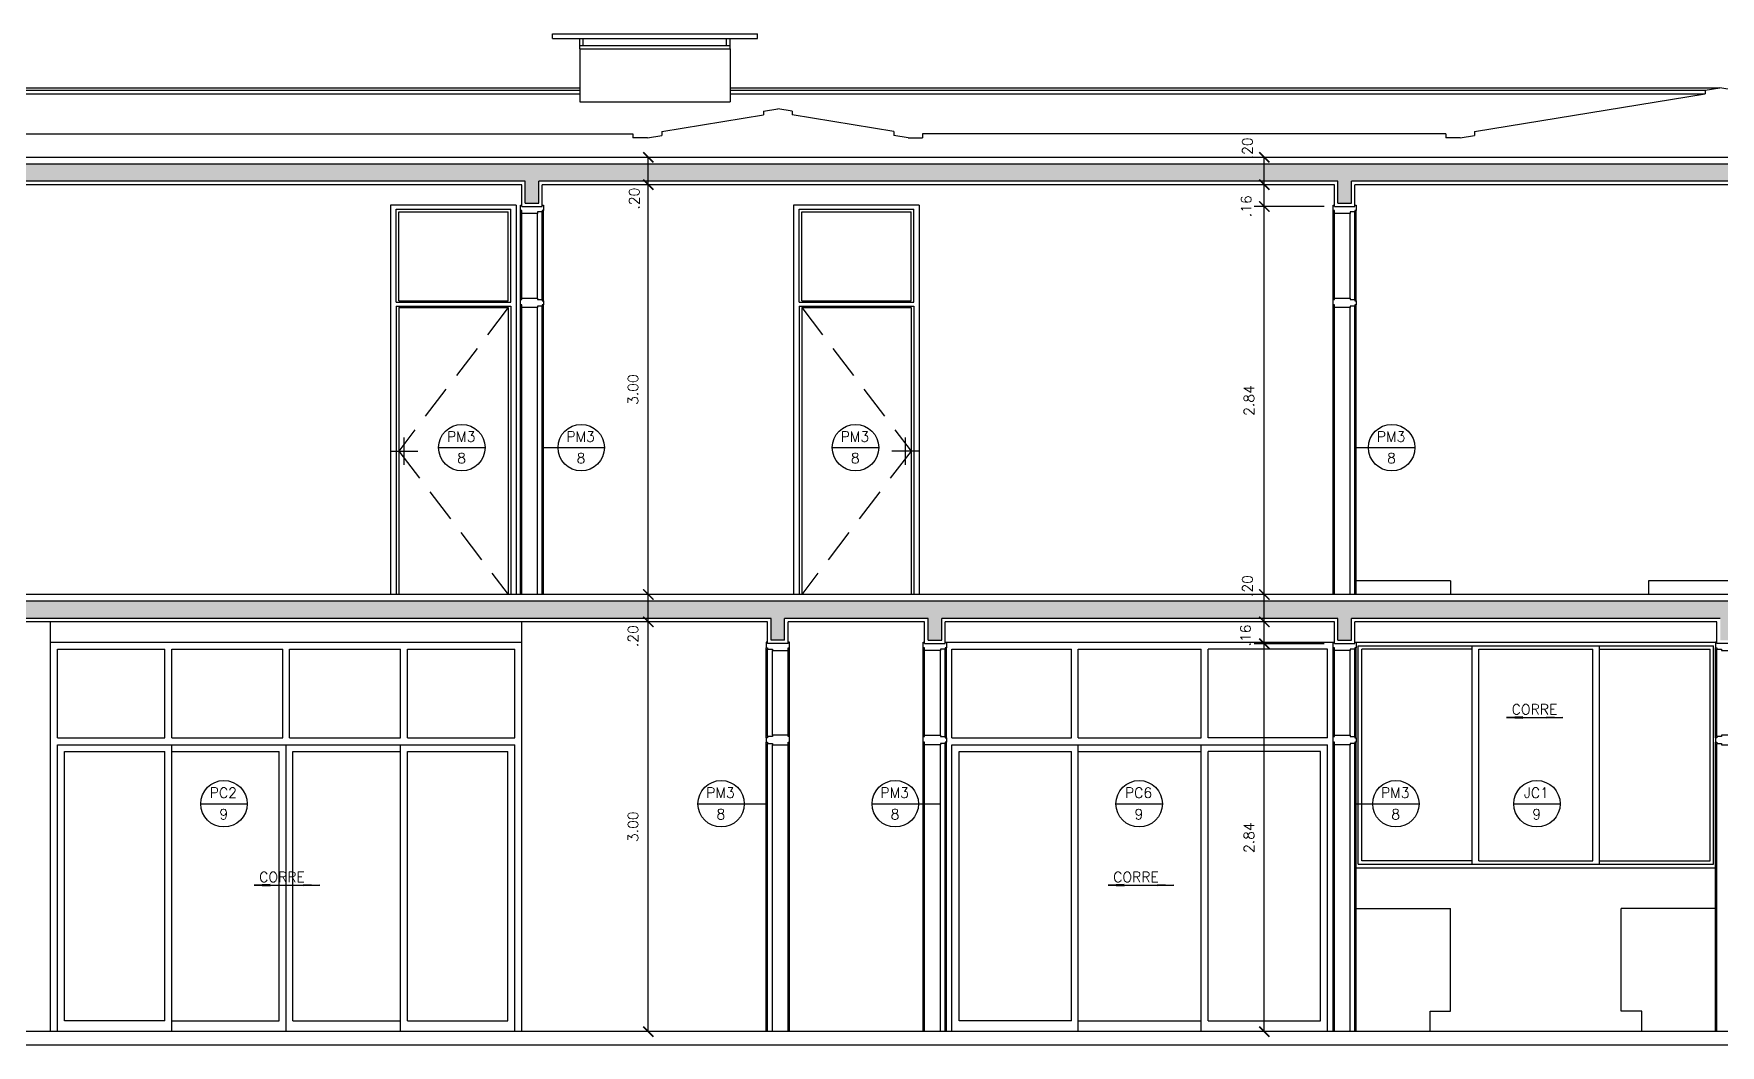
# Model space of a CAD drawing. Header units: millimetres. Extents: x 128 to 761, y 122 to 191.
# Drawn here: x 307.85 to 320.2, y 124.08 to 131.48 of the extents above; entities that cross this region are included whole.
import ezdxf

# ---------------------------------------------------------------- set-up
doc = ezdxf.new("R2010")
doc.units = ezdxf.units.MM
doc.linetypes.add('HIDDEN', pattern=[0.375, 0.25, -0.125])
for name, color, linetype in [('ALV', 5, 'Continuous'), ('CAIX', 2, 'Continuous'), ('CAIXN', 7, 'Continuous'), ('COTAS', 1, 'Continuous'), ('LPROJ', 7, 'HIDDEN'), ('LVISTA', 1, 'Continuous'), ('LVISTA01', 8, 'Continuous'), ('LVISTA02', 1, 'Continuous'), ('LVISTA025', 3, 'Continuous'), ('NOTAS', 2, 'Continuous'), ('REVEST', 2, 'Continuous'), ('SOLID', 8, 'Continuous')]:
    doc.layers.add(name, color=color, linetype=linetype)
doc.styles.add('60-50', font='romans.shx', dxfattribs={"height": 0.075})
doc.dimstyles.new('50', dxfattribs={"dimtxt": 0.1, "dimasz": 2.5, "dimexe": 1.25, "dimexo": 0.625, "dimgap": 0.075, "dimtad": 1, "dimzin": 0, "dimdsep": 46, "dimtxsty": '60-50', "dimcen": 2.5, "dimclrt": 3, "dimadec": 0, "dimazin": 0, "dimtfac": 1, "dimtmove": 0, "dimatfit": 3, "dimfxl": 1, "dimarcsym": 0})

# ---------------------------------------------------------------- blocks, each defined once
blk = doc.blocks.new('_ARCHTICK')
at = {"color": 0, "linetype": 'ByBlock', "const_width": 0.15}
blk.add_lwpolyline([(-0.5, -0.5), (0.5, 0.5)], dxfattribs=at)
blk = doc.blocks.new('*D311')
at = {"layer": 'COTAS', "color": 0, "lineweight": -2}
blk.add_line((312.352, 124.175), (312.352, 127.175), dxfattribs=at)
at = {"layer": 'DEFPOINTS', "color": 0}
for p in [(312.352, 127.175), (312.352, 127.175), (312.352, 124.175)]:
    blk.add_point(p, dxfattribs=at)
at = {"layer": 'COTAS', "color": 0, "lineweight": -2, "xscale": 0.075, "yscale": 0.075, "zscale": 0.075}
for p, rotation in [((312.352, 127.175), 90), ((312.352, 124.175), 270)]:
    blk.add_blockref('_ARCHTICK', p, dxfattribs=dict(at, rotation=rotation))
at = {"layer": 'COTAS', "color": 3, "insert": (312.24, 125.675), "char_height": 0.075, "attachment_point": 5, "rotation": 90, "style": '60-50'}
blk.add_mtext('3.00', dxfattribs=at)
blk = doc.blocks.new('*D312')
at = {"layer": 'COTAS', "color": 0, "lineweight": -2}
blk.add_line((312.352, 127.175), (312.352, 127.375), dxfattribs=at)
at = {"layer": 'DEFPOINTS', "color": 0}
for p in [(312.352, 127.375), (312.352, 127.375), (312.352, 127.175)]:
    blk.add_point(p, dxfattribs=at)
at = {"layer": 'COTAS', "color": 0, "lineweight": -2, "xscale": 0.075, "yscale": 0.075, "zscale": 0.075}
for p, rotation in [((312.352, 127.375), 90), ((312.352, 127.175), 270)]:
    blk.add_blockref('_ARCHTICK', p, dxfattribs=dict(at, rotation=rotation))
at = {"layer": 'COTAS', "color": 3, "insert": (312.24, 127.07), "char_height": 0.075, "attachment_point": 5, "rotation": 90, "style": '60-50'}
blk.add_mtext('.20', dxfattribs=at)
blk = doc.blocks.new('*D313')
at = {"layer": 'COTAS', "color": 0, "lineweight": -2}
blk.add_line((312.352, 127.375), (312.352, 130.375), dxfattribs=at)
at = {"layer": 'DEFPOINTS', "color": 0}
for p in [(312.352, 130.375), (312.352, 130.375), (312.352, 127.375)]:
    blk.add_point(p, dxfattribs=at)
at = {"layer": 'COTAS', "color": 0, "lineweight": -2, "xscale": 0.075, "yscale": 0.075, "zscale": 0.075}
for p, rotation in [((312.352, 130.375), 90), ((312.352, 127.375), 270)]:
    blk.add_blockref('_ARCHTICK', p, dxfattribs=dict(at, rotation=rotation))
at = {"layer": 'COTAS', "color": 3, "insert": (312.24, 128.875), "char_height": 0.075, "attachment_point": 5, "rotation": 90, "style": '60-50'}
blk.add_mtext('3.00', dxfattribs=at)
blk = doc.blocks.new('*D314')
at = {"layer": 'COTAS', "color": 0, "lineweight": -2}
blk.add_line((312.352, 130.375), (312.352, 130.575), dxfattribs=at)
at = {"layer": 'DEFPOINTS', "color": 0}
for p in [(312.352, 130.575), (312.352, 130.575), (312.352, 130.375)]:
    blk.add_point(p, dxfattribs=at)
at = {"layer": 'COTAS', "color": 0, "lineweight": -2, "xscale": 0.075, "yscale": 0.075, "zscale": 0.075}
for p, rotation in [((312.352, 130.575), 90), ((312.352, 130.375), 270)]:
    blk.add_blockref('_ARCHTICK', p, dxfattribs=dict(at, rotation=rotation))
at = {"layer": 'COTAS', "color": 3, "insert": (312.249, 130.273), "char_height": 0.075, "attachment_point": 5, "rotation": 90, "style": '60-50'}
blk.add_mtext('.20', dxfattribs=at)
blk = doc.blocks.new('*D323')
at = {"layer": 'COTAS', "color": 0, "lineweight": -2}
for p, q in [((317.3, 127.015), (316.787, 127.015)), ((316.862, 124.175), (316.862, 127.015))]:
    blk.add_line(p, q, dxfattribs=at)
at = {"layer": 'DEFPOINTS', "color": 0}
for p in [(316.862, 127.015), (317.375, 127.015), (316.862, 124.175)]:
    blk.add_point(p, dxfattribs=at)
at = {"layer": 'COTAS', "color": 0, "lineweight": -2, "xscale": 0.075, "yscale": 0.075, "zscale": 0.075}
for p, rotation in [((316.862, 127.015), 90), ((316.862, 124.175), 270)]:
    blk.add_blockref('_ARCHTICK', p, dxfattribs=dict(at, rotation=rotation))
at = {"layer": 'COTAS', "color": 3, "insert": (316.75, 125.595), "char_height": 0.075, "attachment_point": 5, "rotation": 90, "style": '60-50'}
blk.add_mtext('2.84', dxfattribs=at)
blk = doc.blocks.new('*D324')
at = {"layer": 'COTAS', "color": 0, "lineweight": -2}
blk.add_line((316.862, 127.015), (316.862, 127.175), dxfattribs=at)
at = {"layer": 'DEFPOINTS', "color": 0}
for p in [(316.862, 127.175), (316.862, 127.175), (317.375, 127.015)]:
    blk.add_point(p, dxfattribs=at)
at = {"layer": 'COTAS', "color": 0, "lineweight": -2, "xscale": 0.075, "yscale": 0.075, "zscale": 0.075}
for p, rotation in [((316.862, 127.175), 90), ((316.862, 127.015), 270)]:
    blk.add_blockref('_ARCHTICK', p, dxfattribs=dict(at, rotation=rotation))
at = {"layer": 'COTAS', "color": 3, "insert": (316.724, 127.075), "char_height": 0.075, "attachment_point": 5, "rotation": 90, "style": '60-50'}
blk.add_mtext('.16', dxfattribs=at)
blk = doc.blocks.new('*D325')
at = {"layer": 'COTAS', "color": 0, "lineweight": -2}
blk.add_line((316.862, 127.175), (316.862, 127.375), dxfattribs=at)
at = {"layer": 'DEFPOINTS', "color": 0}
for p in [(316.862, 127.375), (316.862, 127.375), (316.862, 127.175)]:
    blk.add_point(p, dxfattribs=at)
at = {"layer": 'COTAS', "color": 0, "lineweight": -2, "xscale": 0.075, "yscale": 0.075, "zscale": 0.075}
for p, rotation in [((316.862, 127.375), 90), ((316.862, 127.175), 270)]:
    blk.add_blockref('_ARCHTICK', p, dxfattribs=dict(at, rotation=rotation))
at = {"layer": 'COTAS', "color": 3, "insert": (316.738, 127.437), "char_height": 0.075, "attachment_point": 5, "rotation": 90, "style": '60-50'}
blk.add_mtext('.20', dxfattribs=at)
blk = doc.blocks.new('*D326')
at = {"layer": 'COTAS', "color": 0, "lineweight": -2}
for p, q in [((317.3, 130.215), (316.787, 130.215)), ((316.862, 127.375), (316.862, 130.215))]:
    blk.add_line(p, q, dxfattribs=at)
at = {"layer": 'DEFPOINTS', "color": 0}
for p in [(316.862, 130.215), (317.375, 130.215), (316.862, 127.375)]:
    blk.add_point(p, dxfattribs=at)
at = {"layer": 'COTAS', "color": 0, "lineweight": -2, "xscale": 0.075, "yscale": 0.075, "zscale": 0.075}
for p, rotation in [((316.862, 130.215), 90), ((316.862, 127.375), 270)]:
    blk.add_blockref('_ARCHTICK', p, dxfattribs=dict(at, rotation=rotation))
at = {"layer": 'COTAS', "color": 3, "insert": (316.75, 128.795), "char_height": 0.075, "attachment_point": 5, "rotation": 90, "style": '60-50'}
blk.add_mtext('2.84', dxfattribs=at)
blk = doc.blocks.new('*D327')
at = {"layer": 'COTAS', "color": 0, "lineweight": -2}
blk.add_line((316.862, 130.215), (316.862, 130.375), dxfattribs=at)
at = {"layer": 'DEFPOINTS', "color": 0}
for p in [(316.862, 130.375), (316.862, 130.375), (317.375, 130.215)]:
    blk.add_point(p, dxfattribs=at)
at = {"layer": 'COTAS', "color": 0, "lineweight": -2, "xscale": 0.075, "yscale": 0.075, "zscale": 0.075}
for p, rotation in [((316.862, 130.375), 90), ((316.862, 130.215), 270)]:
    blk.add_blockref('_ARCHTICK', p, dxfattribs=dict(at, rotation=rotation))
at = {"layer": 'COTAS', "color": 3, "insert": (316.729, 130.217), "char_height": 0.075, "attachment_point": 5, "rotation": 90, "style": '60-50'}
blk.add_mtext('.16', dxfattribs=at)
blk = doc.blocks.new('*D328')
at = {"layer": 'COTAS', "color": 0, "lineweight": -2}
blk.add_line((316.862, 130.375), (316.862, 130.575), dxfattribs=at)
at = {"layer": 'DEFPOINTS', "color": 0}
for p in [(316.862, 130.575), (316.862, 130.575), (316.862, 130.375)]:
    blk.add_point(p, dxfattribs=at)
at = {"layer": 'COTAS', "color": 0, "lineweight": -2, "xscale": 0.075, "yscale": 0.075, "zscale": 0.075}
for p, rotation in [((316.862, 130.575), 90), ((316.862, 130.375), 270)]:
    blk.add_blockref('_ARCHTICK', p, dxfattribs=dict(at, rotation=rotation))
at = {"layer": 'COTAS', "color": 3, "insert": (316.738, 130.641), "char_height": 0.075, "attachment_point": 5, "rotation": 90, "style": '60-50'}
blk.add_mtext('.20', dxfattribs=at)

msp = doc.modelspace()

# ---------------------------------------------------------------- hatches: boundary and pattern name
at = {"layer": 'SOLID'}
h = msp.add_hatch(color=256, dxfattribs=at)
h.paths.add_polyline_path([(302.9502, 130.5252), (302.9502, 130.9002), (302.8502, 130.9002), (302.8502, 130.4002), (303.8502, 130.4002), (303.8502, 130.2502), (303.9502, 130.2502), (303.9502, 130.4002), (305.4502, 130.4002), (305.4502, 130.2402), (305.5502, 130.2402), (305.5502, 130.4002), (311.4502, 130.4002), (311.4502, 130.2402), (311.5502, 130.2402), (311.5502, 130.4002), (317.4002, 130.4002), (317.4002, 130.2402), (317.5002, 130.2402), (317.5002, 130.4002), (322.5002, 130.4002), (322.5002, 130.2402), (322.7002, 130.2402), (322.7002, 130.9002), (322.6002, 130.9002), (322.6002, 130.5252)])
h.paths.add_polyline_path([(302.8502, 127.3252), (302.8502, 127.2002), (303.8502, 127.2002), (303.8502, 127.0502), (303.9502, 127.0502), (303.9502, 127.2002), (313.2502, 127.2002), (313.2502, 127.0402), (313.3502, 127.0402), (313.3502, 127.2002), (314.4002, 127.2002), (314.4002, 127.0402), (314.5002, 127.0402), (314.5002, 127.2002), (317.4002, 127.2002), (317.4002, 127.0402), (317.5002, 127.0402), (317.5002, 127.2002), (320.2002, 127.2002), (320.2002, 127.0402), (320.3002, 127.0402), (320.3002, 127.2002), (322.5002, 127.2002), (322.5002, 127.0402), (322.7002, 127.0402), (322.7002, 128.4502), (322.5002, 128.4502), (322.5002, 127.3252)])

# ---------------------------------------------------------------- linework, layer by layer
at = {"layer": 'ALV'}
for p, q in [((322.6002, 130.5252), (302.9502, 130.5252)), ((311.4502, 130.4002), (305.5502, 130.4002)), ((311.4502, 130.2402), (311.4502, 130.4002)), ((317.4002, 130.4002), (311.5502, 130.4002)), ((311.5502, 130.2402), (311.5502, 130.4002)), ((317.4002, 130.2402), (317.4002, 130.4002)), ((322.5002, 130.4002), (317.5002, 130.4002)), ((317.5002, 130.2402), (317.5002, 130.4002)), ((311.4502, 130.2402), (311.5502, 130.2402)), ((317.4002, 130.2402), (317.5002, 130.2402)), ((322.5002, 127.3252), (302.8502, 127.3252)), ((313.2502, 127.2002), (303.9502, 127.2002)), ((313.2502, 127.0402), (313.2502, 127.2002)), ((313.3502, 127.0402), (313.3502, 127.2002)), ((314.4002, 127.2002), (313.3502, 127.2002)), ((314.4002, 127.0402), (314.4002, 127.2002)), ((317.4002, 127.2002), (314.5002, 127.2002)), ((314.5002, 127.0402), (314.5002, 127.2002)), ((317.4002, 127.0402), (317.4002, 127.2002)), ((320.2002, 127.2002), (317.5002, 127.2002)), ((317.5002, 127.0402), (317.5002, 127.2002)), ((313.3502, 127.0402), (313.2502, 127.0402)), ((314.4002, 127.0402), (314.5002, 127.0402)), ((317.4002, 127.0402), (317.5002, 127.0402))]:
    msp.add_line(p, q, dxfattribs=at)
at = {"layer": 'CAIX'}
for p, q in [((311.5402, 129.5452), (311.5402, 130.1652)), ((311.5752, 129.5352), (311.5752, 130.1752)), ((317.4902, 129.5452), (317.4902, 130.1652)), ((317.5252, 129.5352), (317.5252, 130.1752)), ((311.5402, 127.3752), (311.5402, 129.4752)), ((311.5752, 127.3752), (311.5752, 129.4852)), ((317.4902, 127.3752), (317.4902, 129.4752)), ((317.5252, 127.3752), (317.5252, 129.4852)), ((313.2252, 126.3352), (313.2252, 126.9752)), ((313.2602, 126.3452), (313.2602, 126.9652)), ((314.4902, 126.3452), (314.4902, 126.9652)), ((314.5252, 126.3352), (314.5252, 126.9752)), ((317.4902, 126.3452), (317.4902, 126.9652)), ((317.5252, 126.3352), (317.5252, 126.9752)), ((320.1752, 126.3352), (320.1752, 126.9752)), ((313.2252, 124.1752), (313.2252, 126.2852)), ((313.2602, 124.1752), (313.2602, 126.2752)), ((314.4902, 124.1752), (314.4902, 126.2752)), ((314.5252, 124.1752), (314.5252, 126.2852)), ((317.4902, 124.1752), (317.4902, 126.2752)), ((317.5252, 124.1752), (317.5252, 126.2852)), ((320.1752, 124.1752), (320.1752, 126.2852))]:
    msp.add_line(p, q, dxfattribs=at)
for points in [[(311.5752, 130.2252), (311.5852, 130.2252), (311.5852, 130.1852), (311.5752, 130.1852), (311.5752, 130.1752), (311.5402, 130.1752), (311.5402, 130.1652), (311.4252, 130.1652), (311.4252, 130.1852), (311.4152, 130.1852), (311.4152, 130.2252), (311.4252, 130.2252)], [(317.5252, 130.2252), (317.5352, 130.2252), (317.5352, 130.1852), (317.5252, 130.1852), (317.5252, 130.1752), (317.4902, 130.1752), (317.4902, 130.1652), (317.3752, 130.1652), (317.3752, 130.1852), (317.3652, 130.1852), (317.3652, 130.2252), (317.3752, 130.2252)], [(313.2252, 127.0252), (313.2152, 127.0252), (313.2152, 126.9852), (313.2252, 126.9852), (313.2252, 126.9752), (313.2602, 126.9752), (313.2602, 126.9652), (313.3752, 126.9652), (313.3752, 126.9852), (313.3852, 126.9852), (313.3852, 127.0252), (313.3752, 127.0252)], [(314.5252, 127.0252), (314.5352, 127.0252), (314.5352, 126.9852), (314.5252, 126.9852), (314.5252, 126.9752), (314.4902, 126.9752), (314.4902, 126.9652), (314.3752, 126.9652), (314.3752, 126.9852), (314.3652, 126.9852), (314.3652, 127.0252), (314.3752, 127.0252)], [(317.5252, 127.0252), (317.5352, 127.0252), (317.5352, 126.9852), (317.5252, 126.9852), (317.5252, 126.9752), (317.4902, 126.9752), (317.4902, 126.9652), (317.3752, 126.9652), (317.3752, 126.9852), (317.3652, 126.9852), (317.3652, 127.0252), (317.3752, 127.0252)], [(320.1752, 127.0252), (320.1652, 127.0252), (320.1652, 126.9852), (320.1752, 126.9852), (320.1752, 126.9752), (320.2102, 126.9752), (320.2102, 126.9652), (320.3252, 126.9652), (320.3252, 126.9852), (320.3352, 126.9852), (320.3352, 127.0252), (320.3252, 127.0252)]]:
    msp.add_lwpolyline(points, dxfattribs=at)
for points in [[(311.5402, 129.5352), (311.5752, 129.5352), (311.5752, 129.5252), (311.5852, 129.5252), (311.5852, 129.4952), (311.5752, 129.4952), (311.5752, 129.4852), (311.5402, 129.4852), (311.5402, 129.4752), (311.4252, 129.4752), (311.4252, 129.4952), (311.4152, 129.4952), (311.4152, 129.5352), (311.4252, 129.5352), (311.4252, 129.5452), (311.5402, 129.5452)], [(317.4902, 129.5352), (317.5252, 129.5352), (317.5252, 129.5252), (317.5352, 129.5252), (317.5352, 129.4952), (317.5252, 129.4952), (317.5252, 129.4852), (317.4902, 129.4852), (317.4902, 129.4752), (317.3752, 129.4752), (317.3752, 129.4952), (317.3652, 129.4952), (317.3652, 129.5352), (317.3752, 129.5352), (317.3752, 129.5452), (317.4902, 129.5452)], [(313.2602, 126.3352), (313.2252, 126.3352), (313.2252, 126.3252), (313.2152, 126.3252), (313.2152, 126.2952), (313.2252, 126.2952), (313.2252, 126.2852), (313.2602, 126.2852), (313.2602, 126.2752), (313.3752, 126.2752), (313.3752, 126.2952), (313.3852, 126.2952), (313.3852, 126.3352), (313.3752, 126.3352), (313.3752, 126.3452), (313.2602, 126.3452)], [(314.4902, 126.3352), (314.5252, 126.3352), (314.5252, 126.3252), (314.5352, 126.3252), (314.5352, 126.2952), (314.5252, 126.2952), (314.5252, 126.2852), (314.4902, 126.2852), (314.4902, 126.2752), (314.3752, 126.2752), (314.3752, 126.2952), (314.3652, 126.2952), (314.3652, 126.3352), (314.3752, 126.3352), (314.3752, 126.3452), (314.4902, 126.3452)], [(317.4902, 126.3352), (317.5252, 126.3352), (317.5252, 126.3252), (317.5352, 126.3252), (317.5352, 126.2952), (317.5252, 126.2952), (317.5252, 126.2852), (317.4902, 126.2852), (317.4902, 126.2752), (317.3752, 126.2752), (317.3752, 126.2952), (317.3652, 126.2952), (317.3652, 126.3352), (317.3752, 126.3352), (317.3752, 126.3452), (317.4902, 126.3452)], [(320.2102, 126.3352), (320.1752, 126.3352), (320.1752, 126.3252), (320.1652, 126.3252), (320.1652, 126.2952), (320.1752, 126.2952), (320.1752, 126.2852), (320.2102, 126.2852), (320.2102, 126.2752), (320.3252, 126.2752), (320.3252, 126.2952), (320.3352, 126.2952), (320.3352, 126.3352), (320.3252, 126.3352), (320.3252, 126.3452), (320.2102, 126.3452)]]:
    msp.add_lwpolyline(points, close=True, dxfattribs=at)
at = {"layer": 'CAIXN', "color": 8, "ltscale": 0.5}
for p, q in [((310.8168, 128.4502), (311.1568, 128.4502)), ((311.5752, 128.4502), (312.0308, 128.4502)), ((313.6989, 128.4502), (314.0389, 128.4502)), ((317.5252, 128.4502), (317.9645, 128.4502)), ((309.0751, 125.8432), (309.4151, 125.8432)), ((312.7149, 125.8432), (313.2252, 125.8432)), ((313.9899, 125.8432), (314.4902, 125.8432)), ((315.7756, 125.8432), (316.1156, 125.8432)), ((317.5252, 125.8432), (317.9953, 125.8432)), ((318.6879, 125.8432), (319.0279, 125.8432))]:
    msp.add_line(p, q, dxfattribs=at)
for centre in [(310.9868, 128.4502), (311.8608, 128.4502), (313.8689, 128.4502), (317.7945, 128.4502), (309.2451, 125.8432), (312.8849, 125.8432), (314.1599, 125.8432), (315.9456, 125.8432), (317.8253, 125.8432), (318.8579, 125.8432)]:
    msp.add_circle(centre, 0.17, dxfattribs=at)
at = {"layer": 'LPROJ'}
for p, q in [((311.3252, 129.4752), (310.5252, 128.4252)), ((313.4752, 129.4752), (314.2752, 128.4252)), ((310.5252, 128.4252), (311.3252, 127.3752)), ((314.2752, 128.4252), (313.4752, 127.3752))]:
    msp.add_line(p, q, dxfattribs=at)
at = {"layer": 'LVISTA'}
for p, q in [((311.6502, 131.4802), (313.1502, 131.4802)), ((311.6502, 131.4452), (311.6502, 131.4802)), ((311.6502, 131.4452), (313.1502, 131.4452)), ((311.8502, 131.3702), (311.8502, 131.4452)), ((311.8502, 131.3952), (312.9502, 131.3952)), ((311.8752, 131.3952), (311.8752, 131.4452)), ((312.9252, 131.3952), (312.9252, 131.4452)), ((312.9502, 131.3702), (312.9502, 131.4452)), ((313.1502, 131.4452), (313.1502, 131.4802)), ((311.8502, 131.3702), (311.8502, 130.9811)), ((311.8502, 131.3702), (312.9502, 131.3702)), ((312.9502, 131.3702), (312.9502, 130.9811)), ((305.5406, 131.0848), (311.8502, 131.0848)), ((305.6467, 131.0676), (311.8502, 131.0676)), ((305.6467, 131.0401), (311.8502, 131.0401)), ((312.9502, 131.0848), (320.1967, 131.0848)), ((312.9502, 131.0676), (320.0906, 131.0676)), ((312.9502, 131.0401), (320.0906, 131.0401)), ((311.8502, 130.9811), (312.9502, 130.9811))]:
    msp.add_line(p, q, dxfattribs=at)
at = {"layer": 'LVISTA01'}
for p, q in [((317.5252, 125.0752), (318.2252, 125.0752)), ((318.2252, 124.3252), (318.2252, 125.0752)), ((319.4752, 124.3252), (319.4752, 125.0752)), ((320.1752, 125.0752), (319.4752, 125.0752)), ((318.0752, 124.3252), (318.2252, 124.3252)), ((318.0752, 124.1752), (318.0752, 124.3252)), ((319.6252, 124.3252), (319.4752, 124.3252)), ((319.6252, 124.1752), (319.6252, 124.3252))]:
    msp.add_line(p, q, dxfattribs=at)
at = {"layer": 'LVISTA02', "color": 2}
for p, q in [((318.402, 130.7655), (320.0906, 131.0401)), ((320.0906, 131.0676), (320.1967, 131.0848)), ((320.0906, 131.0676), (320.0906, 131.0401)), ((320.3027, 131.0676), (320.1967, 131.0848)), ((313.1941, 130.9137), (313.3002, 130.9309)), ((313.1941, 130.9137), (313.1941, 130.8862)), ((313.4062, 130.9137), (313.3002, 130.9309)), ((313.4062, 130.9137), (313.4062, 130.8862)), ((312.452, 130.7655), (313.1941, 130.8862)), ((312.452, 130.7655), (312.452, 130.7351)), ((314.1484, 130.7655), (313.4062, 130.8862)), ((314.1484, 130.7655), (314.1484, 130.7351)), ((318.402, 130.7655), (318.402, 130.7351)), ((303.852, 130.7483), (312.2398, 130.7483)), ((312.2398, 130.7483), (312.2398, 130.7179)), ((312.3459, 130.7179), (312.2398, 130.7179)), ((312.3459, 130.7179), (312.452, 130.7351)), ((314.2545, 130.7179), (314.1484, 130.7351)), ((314.2545, 130.7179), (314.3605, 130.7179)), ((314.3605, 130.7483), (314.3605, 130.7179)), ((318.1898, 130.7483), (314.3605, 130.7483)), ((318.1898, 130.7483), (318.1898, 130.7179)), ((318.2959, 130.7179), (318.1898, 130.7179)), ((318.2959, 130.7179), (318.402, 130.7351))]:
    msp.add_line(p, q, dxfattribs=at)
at = {"layer": 'LVISTA02'}
for p, q in [((310.4652, 130.2252), (310.4652, 127.3752)), ((311.3852, 130.2252), (310.4652, 130.2252)), ((310.5052, 129.5152), (310.5052, 130.1952)), ((310.5052, 130.1952), (311.3452, 130.1952)), ((310.5252, 129.5252), (310.5252, 130.1752)), ((310.5252, 130.1752), (311.3252, 130.1752)), ((311.3252, 129.5252), (311.3252, 130.1752)), ((311.3452, 129.5152), (311.3452, 130.1952)), ((311.3852, 130.2252), (311.3852, 127.3752)), ((311.4152, 129.5352), (311.4152, 130.1852)), ((311.4252, 129.5452), (311.4252, 130.1652)), ((311.5852, 129.5252), (311.5852, 130.1852)), ((313.4152, 130.2252), (313.4152, 127.3752)), ((314.3352, 130.2252), (313.4152, 130.2252)), ((313.4552, 129.5152), (313.4552, 130.1952)), ((313.4552, 130.1952), (314.2952, 130.1952)), ((313.4752, 129.5252), (313.4752, 130.1752)), ((313.4752, 130.1752), (314.2752, 130.1752)), ((314.2752, 129.5252), (314.2752, 130.1752)), ((314.2952, 129.5152), (314.2952, 130.1952)), ((314.3352, 130.2252), (314.3352, 127.3752)), ((317.3652, 129.5352), (317.3652, 130.1852)), ((317.3752, 129.5452), (317.3752, 130.1652)), ((317.5352, 129.5252), (317.5352, 130.1852)), ((310.5052, 129.5152), (311.3452, 129.5152)), ((310.5052, 129.4852), (310.5052, 127.3752)), ((310.5052, 129.4852), (311.3452, 129.4852)), ((310.5252, 129.5252), (311.3252, 129.5252)), ((310.5252, 129.4752), (310.5252, 127.3752)), ((310.5252, 129.4752), (311.3252, 129.4752)), ((311.3252, 129.4752), (311.3252, 127.3752)), ((311.3452, 129.4852), (311.3452, 127.3752)), ((311.4152, 127.3752), (311.4152, 129.4952)), ((311.4252, 127.3752), (311.4252, 129.4752)), ((311.5852, 127.3752), (311.5852, 129.4952)), ((313.4552, 129.5152), (314.2952, 129.5152)), ((313.4552, 129.4852), (313.4552, 127.3752)), ((313.4552, 129.4852), (314.2952, 129.4852)), ((313.4752, 129.5252), (314.2752, 129.5252)), ((313.4752, 129.4752), (313.4752, 127.3752)), ((313.4752, 129.4752), (314.2752, 129.4752)), ((314.2752, 129.4752), (314.2752, 127.3752)), ((314.2952, 129.4852), (314.2952, 127.3752)), ((317.3652, 127.3752), (317.3652, 129.4952)), ((317.3752, 127.3752), (317.3752, 129.4752)), ((317.5352, 127.3752), (317.5352, 129.4952)), ((318.2252, 127.4752), (317.5252, 127.4752)), ((318.2252, 127.4752), (318.2252, 127.3752)), ((321.0752, 127.4752), (319.6752, 127.4752)), ((319.6752, 127.4752), (319.6752, 127.3752)), ((307.9752, 127.0252), (311.4252, 127.0252)), ((308.0252, 126.3252), (308.0252, 126.9752)), ((308.0252, 126.9752), (308.8127, 126.9752)), ((308.8127, 126.3252), (308.8127, 126.9752)), ((308.8627, 126.3252), (308.8627, 126.9752)), ((308.8627, 126.9752), (309.6752, 126.9752)), ((309.6752, 126.3252), (309.6752, 126.9752)), ((309.7252, 126.3252), (309.7252, 126.9752)), ((309.7252, 126.9752), (310.5377, 126.9752)), ((310.5377, 126.3252), (310.5377, 126.9752)), ((310.5877, 126.3252), (310.5877, 126.9752)), ((310.5877, 126.9752), (311.3752, 126.9752)), ((311.3752, 126.3252), (311.3752, 126.9752)), ((313.2152, 126.3252), (313.2152, 126.9852)), ((313.3752, 126.3452), (313.3752, 126.9652)), ((313.3852, 126.3352), (313.3852, 126.9852)), ((314.3652, 126.3352), (314.3652, 126.9852)), ((314.3752, 126.3452), (314.3752, 126.9652)), ((314.5252, 127.0252), (317.3652, 127.0252)), ((314.5352, 126.3252), (314.5352, 126.9852)), ((314.5752, 126.9752), (315.4502, 126.9752)), ((314.5752, 126.3252), (314.5752, 126.9752)), ((315.4502, 126.3252), (315.4502, 126.9752)), ((315.5002, 126.3252), (315.5002, 126.9752)), ((315.5002, 126.9752), (316.4002, 126.9752)), ((316.4002, 126.3252), (316.4002, 126.9752)), ((316.4502, 126.3252), (316.4502, 126.9752)), ((317.3252, 126.9752), (316.4502, 126.9752)), ((317.3252, 126.3252), (317.3252, 126.9752)), ((317.3652, 126.3352), (317.3652, 126.9852)), ((317.3752, 126.3452), (317.3752, 126.9652)), ((317.5252, 127.0252), (320.1652, 127.0252)), ((317.5352, 126.3252), (317.5352, 126.9852)), ((317.5502, 125.4002), (317.5502, 127.0002)), ((317.5502, 127.0002), (320.1502, 127.0002)), ((317.5752, 125.4252), (317.5752, 126.9752)), ((318.3835, 126.9752), (317.5752, 126.9752)), ((318.3835, 125.4002), (318.3835, 127.0002)), ((318.4335, 125.4252), (318.4335, 126.9752)), ((318.4335, 126.9752), (319.2668, 126.9752)), ((319.2668, 125.4252), (319.2668, 126.9752)), ((319.3168, 125.4002), (319.3168, 127.0002)), ((319.3168, 126.9752), (320.1252, 126.9752)), ((320.1252, 125.4252), (320.1252, 126.9752)), ((320.1502, 125.4002), (320.1502, 127.0002)), ((320.1652, 126.3252), (320.1652, 126.9852)), ((308.0252, 126.3252), (308.8127, 126.3252)), ((308.8627, 126.3252), (309.6752, 126.3252)), ((309.7252, 126.3252), (310.5377, 126.3252)), ((310.5877, 126.3252), (311.3752, 126.3252)), ((314.5752, 126.3252), (315.4502, 126.3252)), ((315.5002, 126.3252), (316.4002, 126.3252)), ((317.3252, 126.3252), (316.4502, 126.3252)), ((308.0252, 124.1752), (308.0252, 126.2752)), ((308.0252, 126.2752), (311.3752, 126.2752)), ((308.0777, 124.2552), (308.0777, 126.2252)), ((308.0777, 126.2252), (308.8127, 126.2252)), ((308.8127, 124.2552), (308.8127, 126.2252)), ((308.8627, 124.1752), (308.8627, 126.2752)), ((308.8627, 126.2252), (309.6502, 126.2252)), ((309.6502, 124.2552), (309.6502, 126.2252)), ((309.7002, 124.1752), (309.7002, 126.2752)), ((309.7502, 124.2552), (309.7502, 126.2252)), ((309.7502, 126.2252), (310.5377, 126.2252)), ((310.5377, 124.1752), (310.5377, 126.2752)), ((310.5877, 124.2552), (310.5877, 126.2252)), ((310.5877, 126.2252), (311.3227, 126.2252)), ((311.3227, 124.2552), (311.3227, 126.2252)), ((311.3752, 124.1752), (311.3752, 126.2752)), ((313.2152, 124.1752), (313.2152, 126.2952)), ((313.3752, 124.1752), (313.3752, 126.2752)), ((313.3852, 124.1752), (313.3852, 126.2952)), ((314.3652, 124.1752), (314.3652, 126.2952)), ((314.3752, 124.1752), (314.3752, 126.2752)), ((314.5352, 124.1752), (314.5352, 126.2952)), ((314.5752, 124.1752), (314.5752, 126.2752)), ((314.5752, 126.2752), (317.3252, 126.2752)), ((314.6277, 124.2552), (314.6277, 126.2252)), ((314.6277, 126.2252), (315.4502, 126.2252)), ((315.4502, 124.2552), (315.4502, 126.2252)), ((315.5002, 124.1752), (315.5002, 126.2752)), ((315.5002, 126.2252), (316.4002, 126.2252)), ((316.4002, 124.1752), (316.4002, 126.2752)), ((316.4502, 124.2552), (316.4502, 126.2252)), ((317.2727, 126.2252), (316.4502, 126.2252)), ((317.2727, 124.2552), (317.2727, 126.2252)), ((317.3252, 124.1752), (317.3252, 126.2752)), ((317.3652, 124.1752), (317.3652, 126.2952)), ((317.3752, 124.1752), (317.3752, 126.2752)), ((317.5352, 124.1752), (317.5352, 126.2952)), ((320.1652, 124.1752), (320.1652, 126.2952)), ((317.5252, 125.3752), (320.1652, 125.3752)), ((317.5502, 125.4002), (320.1502, 125.4002)), ((318.3835, 125.4252), (317.5752, 125.4252)), ((318.4335, 125.4252), (319.2668, 125.4252)), ((319.3168, 125.4252), (320.1252, 125.4252)), ((308.8127, 124.2552), (308.0777, 124.2552)), ((308.8627, 124.2552), (309.6502, 124.2552)), ((309.7502, 124.2552), (310.5377, 124.2552)), ((310.5877, 124.2552), (311.3227, 124.2552)), ((315.4502, 124.2552), (314.6277, 124.2552)), ((315.5002, 124.2552), (316.4002, 124.2552)), ((316.4502, 124.2552), (317.2727, 124.2552)), ((322.7252, 124.0752), (302.8252, 124.0752))]:
    msp.add_line(p, q, dxfattribs=at)
at = {"layer": 'LVISTA025', "color": 2}
for p, q in [((307.9752, 124.1752), (307.9752, 127.1752)), ((311.4252, 124.1752), (311.4252, 127.1752))]:
    msp.add_line(p, q, dxfattribs=at)
at = {"layer": 'NOTAS'}
for p, q in [((310.4652, 128.4252), (310.6652, 128.4252)), ((310.5652, 128.3252), (310.5652, 128.5252)), ((314.3352, 128.4252), (314.1352, 128.4252)), ((314.2352, 128.3252), (314.2352, 128.5252))]:
    msp.add_line(p, q, dxfattribs=at)
at = {"layer": 'NOTAS', "color": 1}
for p, q in [((318.6361, 126.4751), (319.0464, 126.4751)), ((309.4656, 125.2477), (309.9458, 125.2477)), ((315.7184, 125.2477), (316.1986, 125.2477))]:
    msp.add_line(p, q, dxfattribs=at)
at = {"layer": 'NOTAS'}
for points in [[(318.7546, 126.4806), (318.6361, 126.4751), (318.7546, 126.4697)], [(318.9279, 126.4806), (319.0464, 126.4751), (318.9279, 126.4697)], [(309.5841, 125.2531), (309.4656, 125.2477), (309.5841, 125.2422)], [(309.8273, 125.2531), (309.9458, 125.2477), (309.8273, 125.2422)], [(315.8369, 125.2531), (315.7184, 125.2477), (315.8369, 125.2422)], [(316.0801, 125.2531), (316.1986, 125.2477), (316.0801, 125.2422)]]:
    msp.add_lwpolyline(points, dxfattribs=at)
at = {"layer": 'REVEST'}
for p, q in [((322.5752, 130.5752), (302.9752, 130.5752)), ((311.4252, 130.3752), (305.5752, 130.3752)), ((311.4252, 130.2152), (311.4252, 130.3752)), ((317.3752, 130.3752), (311.5752, 130.3752)), ((311.5752, 130.2152), (311.5752, 130.3752)), ((317.3752, 130.2152), (317.3752, 130.3752)), ((322.4752, 130.3752), (317.5252, 130.3752)), ((317.5252, 130.2152), (317.5252, 130.3752)), ((311.4252, 130.2152), (311.5752, 130.2152)), ((317.3752, 130.2152), (317.5252, 130.2152)), ((322.4752, 127.3752), (303.8002, 127.3752)), ((313.2252, 127.1752), (303.9752, 127.1752)), ((313.2252, 127.0152), (313.2252, 127.1752)), ((313.3752, 127.0152), (313.3752, 127.1752)), ((314.3752, 127.1752), (313.3752, 127.1752)), ((314.3752, 127.0152), (314.3752, 127.1752)), ((317.3752, 127.1752), (314.5252, 127.1752)), ((314.5252, 127.0152), (314.5252, 127.1752)), ((317.3752, 127.0152), (317.3752, 127.1752)), ((320.1752, 127.1752), (317.5252, 127.1752)), ((317.5252, 127.0152), (317.5252, 127.1752)), ((320.1752, 127.0152), (320.1752, 127.1752)), ((313.3752, 127.0152), (313.2252, 127.0152)), ((314.3752, 127.0152), (314.5252, 127.0152)), ((317.3752, 127.0152), (317.5252, 127.0152)), ((320.3252, 127.0152), (320.1752, 127.0152)), ((322.7502, 124.1752), (303.8002, 124.1752))]:
    msp.add_line(p, q, dxfattribs=at)

# ---------------------------------------------------------------- texts
at = {"layer": 'CAIXN', "color": 2, "ltscale": 0.5, "char_height": 0.075, "attachment_point": 5, "style": '60-50'}
for s, insert in [('PM3', (310.9822, 128.531)), ('PM3', (311.8562, 128.531)), ('PM3', (313.8643, 128.531)), ('PM3', (317.7899, 128.531)), ('8', (310.985, 128.3733)), ('8', (311.8589, 128.3733)), ('8', (313.8671, 128.3733)), ('8', (317.7927, 128.3733)), ('PC2', (309.2405, 125.924)), ('PM3', (312.8803, 125.924)), ('PM3', (314.1553, 125.924)), ('PC6', (315.941, 125.924)), ('PM3', (317.8207, 125.924)), ('JC1', (318.8533, 125.924)), ('9', (309.2433, 125.7664)), ('8', (312.8831, 125.7664)), ('8', (314.1581, 125.7664)), ('9', (315.9438, 125.7664)), ('8', (317.8235, 125.7664)), ('9', (318.8561, 125.7664))]:
    msp.add_mtext(s, dxfattribs=dict(at, insert=insert))
at = {"layer": 'NOTAS', "style": '60-50'}
for p in [(318.6733, 126.4968), (309.5028, 125.2694), (315.7556, 125.2694)]:
    msp.add_text('CORRE', height=0.075, dxfattribs=at).set_placement(p)

# ---------------------------------------------------------------- dimensions: what is measured, and where the dimension line sits
at = {"layer": 'COTAS'}
for base, p1, p2, picture, middle in [((316.8625, 130.5752), (316.8625, 130.3752), (316.8625, 130.5752), '*D328', (316.7385, 130.6413)), ((312.3523, 130.5752), (312.3523, 130.3752), (312.3523, 130.5752), '*D314', (312.249, 130.2731)), ((316.8625, 130.3752), (317.3752, 130.2152), (316.8625, 130.3752), '*D327', (316.729, 130.2169)), ((316.8625, 127.3752), (316.8625, 127.1752), (316.8625, 127.3752), '*D325', (316.7384, 127.4372)), ((312.3523, 127.3752), (312.3523, 127.1752), (312.3523, 127.3752), '*D312', (312.2396, 127.0703)), ((316.8625, 127.1752), (317.3752, 127.0152), (316.8625, 127.1752), '*D324', (316.7241, 127.0748))]:
    dim = msp.add_linear_dim(base=base, p1=p1, p2=p2, angle=90, dimstyle='50', override={"dimasz": 0.075, "dimexe": 0.075, "dimexo": 0.075, "dimzin": 4, "dimblk1": 'ARCHTICK', "dimblk2": 'ARCHTICK', "dimsah": 1, "dimse1": 1, "dimtofl": 0, "dimtmove": 2}, dxfattribs=at)
    dim.commit()
    dim.dimension.update_dxf_attribs({"geometry": picture, "text_midpoint": middle, "dimtype": 160})
for base, p1, p2, override, picture, middle in [((312.3523, 130.3752), (312.3523, 127.3752), (312.3523, 130.3752), {"dimasz": 0.075, "dimexe": 0.075, "dimexo": 0.075, "dimzin": 4, "dimblk1": 'ARCHTICK', "dimblk2": 'ARCHTICK', "dimsah": 1, "dimse1": 1, "dimtofl": 0, "dimtmove": 2}, '*D313', (312.2398, 128.8752)), ((316.8625, 130.2152), (316.8625, 127.3752), (317.3752, 130.2152), {"dimasz": 0.075, "dimexe": 0.075, "dimexo": 0.075, "dimzin": 4, "dimblk1": 'ARCHTICK', "dimblk2": 'ARCHTICK', "dimsah": 1, "dimse1": 1, "dimtofl": 0, "dimtmove": 2}, '*D326', (316.75, 128.7952)), ((312.3523, 127.1752), (312.3523, 124.1752), (312.3523, 127.1752), {"dimasz": 0.075, "dimexe": 0.075, "dimexo": 0.075, "dimzin": 4, "dimblk1": 'ARCHTICK', "dimblk2": 'ARCHTICK', "dimsah": 1, "dimtofl": 0, "dimtmove": 2}, '*D311', (312.2398, 125.6752)), ((316.8625, 127.0152), (316.8625, 124.1752), (317.3752, 127.0152), {"dimasz": 0.075, "dimexe": 0.075, "dimexo": 0.075, "dimzin": 4, "dimblk1": 'ARCHTICK', "dimblk2": 'ARCHTICK', "dimsah": 1, "dimtofl": 0, "dimtmove": 2}, '*D323', (316.75, 125.5952))]:
    dim = msp.add_linear_dim(base=base, p1=p1, p2=p2, angle=90, dimstyle='50', override=override, dxfattribs=at)
    dim.commit()
    dim.dimension.update_dxf_attribs({"geometry": picture, "text_midpoint": middle})

doc.saveas('drawing.dxf')
